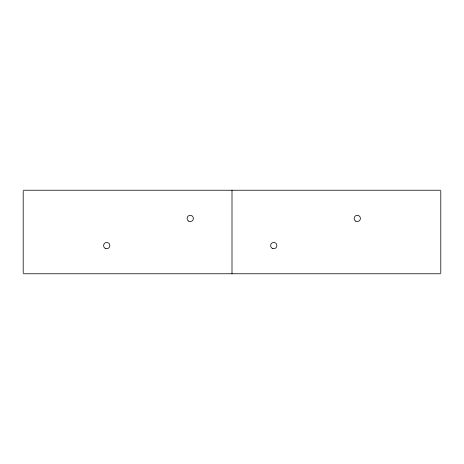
<?xml version="1.0" encoding="UTF-8"?>
<svg xmlns="http://www.w3.org/2000/svg" width="464" height="464" viewBox="0 0 464 464"><rect width="100%" height="100%" fill="white"/><g stroke="black" fill="none" stroke-linecap="round" stroke-linejoin="round"><path stroke-width="0.7" d="M23.2 190.24L440.8 190.24M23.2 273.76L440.8 273.76M440.794 191.226L440.794 272.774M232 190.24L232 273.76M23.206 191.226L23.2 272.774M355.714 221.142A3.132 3.132 0 0 0 360.412 218.428A3.132 3.132 0 0 0 355.714 215.714A3.132 3.132 0 0 0 355.714 221.142M272.194 248.286A3.132 3.132 0 0 0 276.892 245.572A3.132 3.132 0 0 0 272.194 242.858A3.132 3.132 0 0 0 272.194 248.286M188.674 221.142A3.132 3.132 0 0 0 193.372 218.428A3.132 3.132 0 0 0 188.674 215.714A3.132 3.132 0 0 0 188.674 221.142M105.154 248.286A3.132 3.132 0 0 0 109.852 245.572A3.132 3.132 0 0 0 105.154 242.858A3.132 3.132 0 0 0 105.154 248.286"/></g></svg>
